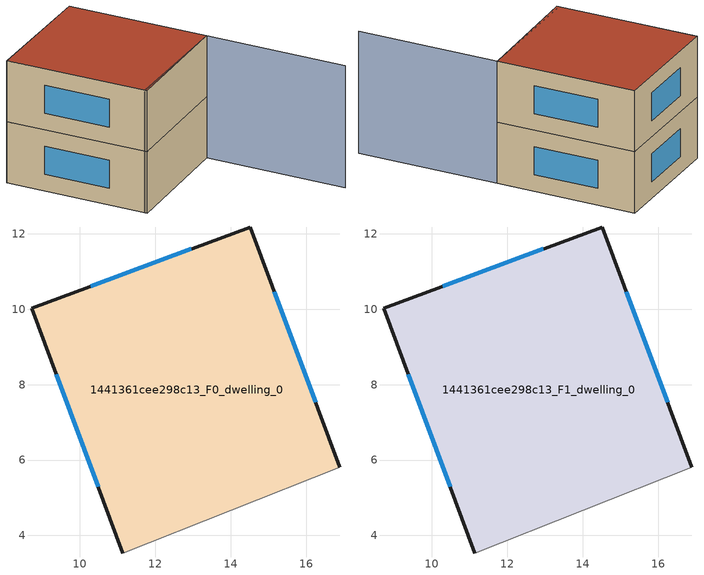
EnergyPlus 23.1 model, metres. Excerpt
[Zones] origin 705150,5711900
1441361cee298c13_F0_dwelling_0
 floor ground (EU_floor_Construction): 14.52,12.18 16.89,5.81 11.14,3.54 8.72,10.03 z0
 wall outside (EU_wall_Construction): 16.89,5.81 14.52,12.18 8.72,10.03 11.14,3.54 z0:3
 wall adiabatic (EU_wall_Construction): 11.14,3.54 16.89,5.81 z0:3
 window (EU_Window_Construction): 12.95,11.6 10.29,10.61 / 16.25,7.53 15.16,10.46 / 9.38,8.27 10.49,5.29 z0.81:2.19
1441361cee298c13_F1_dwelling_0
 floor to 1441361cee298c13_F0_dwelling_0 (EU_floor_Construction): 14.52,12.18 16.89,5.81 11.14,3.54 8.72,10.03 z3
 wall outside (EU_wall_Construction): 16.89,5.81 14.52,12.18 8.72,10.03 11.14,3.54 z3:6
 wall adiabatic (EU_wall_Construction): 11.14,3.54 16.89,5.81 z3:6
 window (EU_Window_Construction): 12.95,11.6 10.29,10.61 / 16.25,7.53 15.16,10.46 / 9.38,8.27 10.49,5.29 z3.81:5.19
 roof outside (EU_roof_Construction): 16.89,5.81 14.52,12.18 8.72,10.03 11.14,3.54 z6
shading: 11.1,3.65 16.89,5.81 / 16.89,5.81 19.27,-0.58 z0:6
[Building]
EU S2 Campaign: North Axis=0; Terrain=City; Solar Distribution=FullExterior
[Site:Location]
London: Latitude=51.5; Longitude=-0.5; Time Zone=0; Elevation=25
[SizingPeriod:WeatherFileDays]
AnnualSizingPeriod: Begin Month=1; Begin Day of Month=1; End Month=12; End Day of Month=31; Day of Week for Start Day=Monday; Use Weather File Daylight Saving Period=No; Use Weather File Rain and Snow Indicators=No
[MATERIAL]
EU_InternalMass_Material: Roughness=MediumRough; Thickness=0.1; Conductivity=1; Density=1800; Specific Heat=900; Thermal Absorptance=0.9; Solar Absorptance=0.7; Visible Absorptance=0.7
[MATERIAL:NOMASS] Roughness=MediumRough; Thermal Absorptance=0.9; Solar Absorptance=0.7; Visible Absorptance=0.7
Name | Thermal Resistance
EU_wall_NoMass | 0.727863
EU_roof_NoMass | 0.773354
EU_floor_NoMass | 1.79329
[WINDOWMATERIAL:SIMPLEGLAZINGSYSTEM]
EU_Window_SimpleGlazing: UFactor=2.58614; Solar Heat Gain Coefficient=0.76; Visible Transmittance=0.76
[CONSTRUCTION]
EU_wall_Construction: EU_wall_NoMass
EU_roof_Construction: EU_roof_NoMass
EU_floor_Construction: EU_floor_NoMass
EU_Window_Construction: EU_Window_SimpleGlazing
EU_InternalMass_Construction: EU_InternalMass_Material
[ZONE] Type=1; Multiplier=1; Ceiling Height=autocalculate; Floor Area=autocalculate; Part of Total Floor Area=Yes
Name | Volume
1441361cee298c13_F0_dwelling_0 | 127.283
1441361cee298c13_F1_dwelling_0 | 127.284
[INTERNALMASS] Construction=EU_InternalMass_Construction; Surface Area=42.4277
Name | Zone or ZoneList
1441361cee298c13_F0_dwelling_0_EU_InternalMass | 1441361cee298c13_F0_dwelling_0
1441361cee298c13_F1_dwelling_0_EU_InternalMass | 1441361cee298c13_F1_dwelling_0
[OTHEREQUIPMENT] Fuel Type=Electricity; Design Level Calculation Method=Watts/Area; Power per Zone Floor Area=1; Fraction Latent=0; Fraction Radiant=0; Fraction Lost=0; Carbon Dioxide Generation Rate=0; EndUse Subcategory=EU_Step8_InternalGains
Name | Zone or ZoneList or Space or SpaceList | Schedule
EU_Step8_InternalGain_1441361cee298c13_F0_dwelling_0_f000 | 1441361cee298c13_F0_dwelling_0 | EU_Step8_GainSchedule_1441361cee298c13_F0_dwelling_0_f000
EU_Step8_InternalGain_1441361cee298c13_F1_dwelling_0_f000 | 1441361cee298c13_F1_dwelling_0 | EU_Step8_GainSchedule_1441361cee298c13_F1_dwelling_0_f000
[ZONEVENTILATION:DESIGNFLOWRATE] Schedule=EU_AlwaysOn; Design Flow Rate Calculation Method=AirChanges/Hour; Air Changes per Hour=0.484901; Ventilation Type=Natural; Fan Pressure Rise=0; Fan Total Efficiency=1; Constant Term Coefficient=1; Temperature Term Coefficient=0; Velocity Term Coefficient=0; Velocity Squared Term Coefficient=0; Minimum Indoor Temperature=-100; Maximum Indoor Temperature=100; Delta Temperature=-100; Minimum Outdoor Temperature=-100; Maximum Outdoor Temperature=100; Maximum Wind Speed=40
Name | Zone or ZoneList or Space or SpaceList
EU_ConstantAir_1441361cee298c13_F0_dwelling_0 | 1441361cee298c13_F0_dwelling_0
EU_ConstantAir_1441361cee298c13_F1_dwelling_0 | 1441361cee298c13_F1_dwelling_0
[HVACTEMPLATE:THERMOSTAT] Constant Heating Setpoint=20; Constant Cooling Setpoint=50
EU_HeatOnly_1441361cee298c13_F0_dwelling_0; EU_HeatOnly_1441361cee298c13_F1_dwelling_0
[HVACTEMPLATE:ZONE:IDEALLOADSAIRSYSTEM] System Availability Schedule=EU_AlwaysOn; Maximum Heating Supply Air Temperature=50; Minimum Cooling Supply Air Temperature=13; Maximum Heating Supply Air Humidity Ratio=0.0156; Minimum Cooling Supply Air Humidity Ratio=0.0077; Heating Limit=NoLimit; Cooling Limit=NoLimit; Heating Availability Schedule=EU_AlwaysOn; Cooling Availability Schedule=EU_CoolingOff; Dehumidification Control Type=ConstantSensibleHeatRatio; Cooling Sensible Heat Ratio=0.7; Dehumidification Setpoint=60; Humidification Control Type=None; Humidification Setpoint=30; Outdoor Air Method=None; Outdoor Air Flow Rate per Person=0.00944; Outdoor Air Flow Rate per Zone Floor Area=0; Outdoor Air Flow Rate per Zone=0; Demand Controlled Ventilation Type=None; Outdoor Air Economizer Type=NoEconomizer; Heat Recovery Type=None; Sensible Heat Recovery Effectiveness=0.7; Latent Heat Recovery Effectiveness=0.65
Name | Template Thermostat
1441361cee298c13_F0_dwelling_0 | EU_HeatOnly_1441361cee298c13_F0_dwelling_0
1441361cee298c13_F1_dwelling_0 | EU_HeatOnly_1441361cee298c13_F1_dwelling_0
[SIZING:ZONE] Zone Cooling Design Supply Air Temperature Input Method=SupplyAirTemperature; Zone Cooling Design Supply Air Temperature=13; Zone Heating Design Supply Air Temperature Input Method=SupplyAirTemperature; Zone Heating Design Supply Air Temperature=50; Zone Cooling Design Supply Air Humidity Ratio=0.008; Zone Heating Design Supply Air Humidity Ratio=0.008; Cooling Design Air Flow Method=DesignDay; Cooling Design Air Flow Rate=0; Cooling Minimum Air Flow per Zone Floor Area=0.000762; Cooling Minimum Air Flow=0; Cooling Minimum Air Flow Fraction=0.2; Heating Design Air Flow Method=DesignDay; Heating Design Air Flow Rate=0; Heating Maximum Air Flow per Zone Floor Area=0.002032; Heating Maximum Air Flow=0.141576; Heating Maximum Air Flow Fraction=0.3; Account for Dedicated Outdoor Air System=No; Dedicated Outdoor Air System Control Strategy=NeutralSupplyAir; Dedicated Outdoor Air Low Setpoint Temperature for Design=autosize; Dedicated Outdoor Air High Setpoint Temperature for Design=autosize; Zone Load Sizing Method=Sensible Load Only No Latent Load; Zone Latent Cooling Design Supply Air Humidity Ratio Input Method=HumidityRatioDifference; Zone Cooling Design Supply Air Humidity Ratio Difference=0.005; Zone Latent Heating Design Supply Air Humidity Ratio Input Method=HumidityRatioDifference; Zone Humidification Design Supply Air Humidity Ratio Difference=0.005
1441361cee298c13_F0_dwelling_0; 1441361cee298c13_F1_dwelling_0
[SCHEDULE:CONSTANT]
Name | Hourly Value
EU_AlwaysOn | 1
EU_CoolingOff | 0
[SCHEDULE:FILE] Column Number=1; Rows to Skip at Top=0; Number of Hours of Data=8760; Column Separator=Comma; Interpolate to Timestep=No; Minutes per Item=60; Adjust Schedule for Daylight Savings=Yes
Name | File
EU_Step8_GainSchedule_1441361cee298c13_F0_dwelling_0_f000 | ../../schedules/1441361cee298c13/1441361cee298c13_F0_dwelling_0_f000_gain.csv
EU_Step8_GainSchedule_1441361cee298c13_F1_dwelling_0_f000 | ../../schedules/1441361cee298c13/1441361cee298c13_F1_dwelling_0_f000_gain.csv
